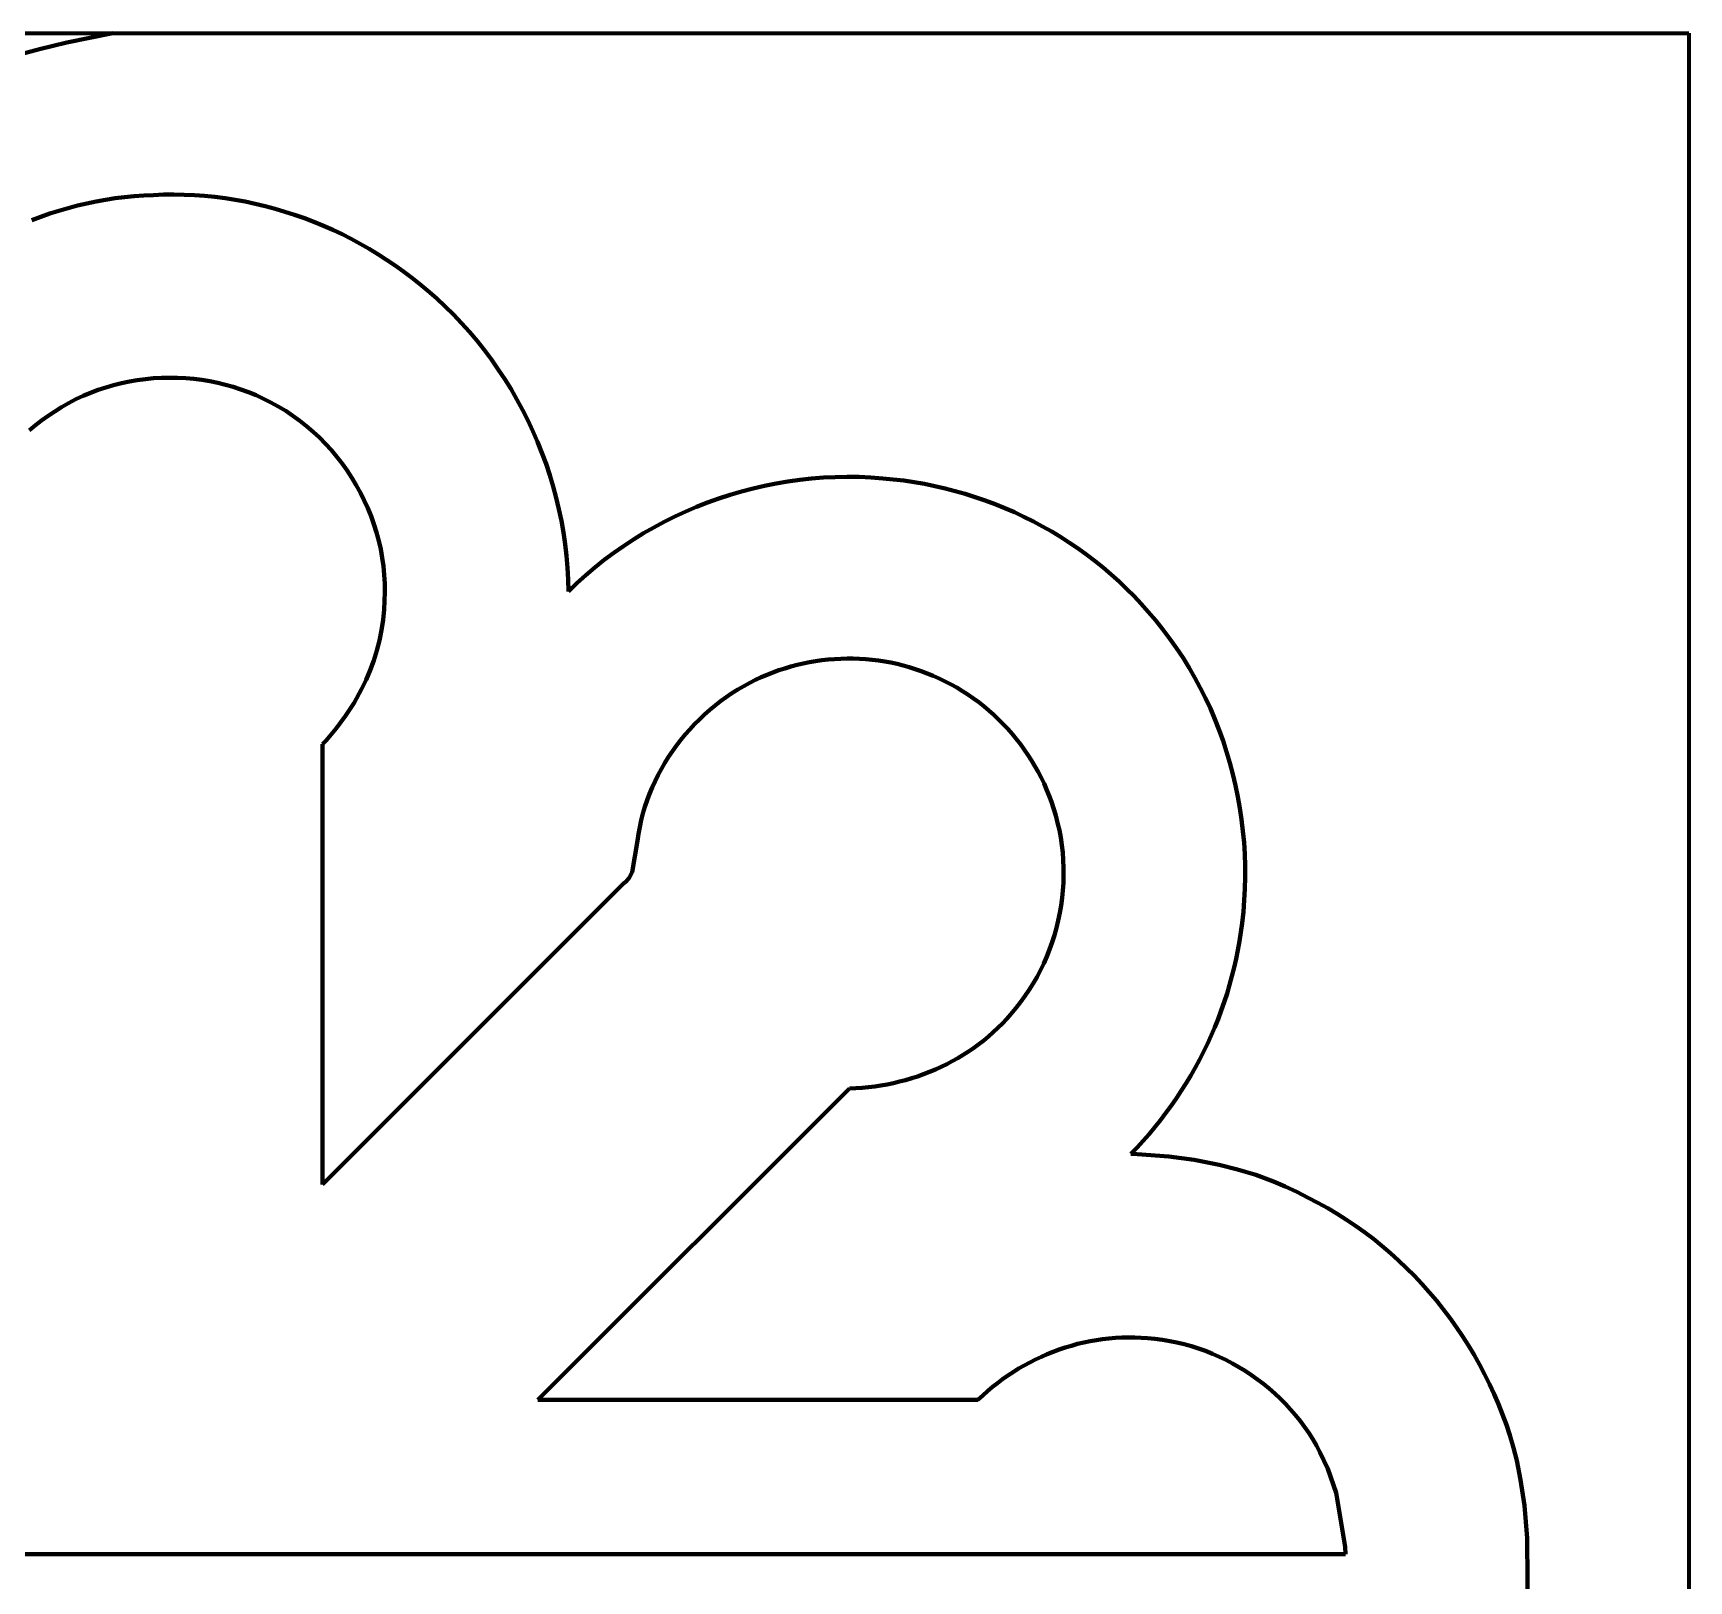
# Model space of a CAD drawing. Header units: millimetres. Extents: x 0 to 5.56, y 0 to 5.56.
# Drawn here: x 2.531 to 5.556, y 2.729 to 5.556 of the extents above; entities that cross this region are included whole.
import ezdxf

# ---------------------------------------------------------------- set-up
doc = ezdxf.new("R2010")
doc.units = ezdxf.units.MM
for name, color, linetype, lineweight in [('shape00', 7, 'CONTINUOUS', 100), ('shape01', 7, 'CONTINUOUS', 100), ('shape02', 7, 'CONTINUOUS', 100), ('shape03', 7, 'CONTINUOUS', 100)]:
    doc.layers.add(name, color=color, linetype=linetype, lineweight=lineweight)

msp = doc.modelspace()

# ---------------------------------------------------------------- linework, layer by layer
at = {"layer": 'shape00'}
for p, q in [((0, 5.5556), (2.677, 5.5556)), ((2.5928, 5.5386), (2.5427, 5.5265)), ((2.677, 5.5556), (2.5928, 5.5386)), ((2.5427, 5.5265), (2.493, 5.5127))]:
    msp.add_line(p, q, dxfattribs=at)
at = {"layer": 'shape01'}
for p, q in [((2.5427, 5.5265), (2.5928, 5.5386)), ((2.5928, 5.5386), (2.677, 5.5556)), ((2.677, 5.5556), (5.5556, 5.5556)), ((5.5556, 5.5556), (5.5556, 2.6808)), ((2.493, 5.5127), (2.5427, 5.5265)), ((2.5952, 5.2362), (2.5784, 5.2313)), ((2.6122, 5.2406), (2.5952, 5.2362)), ((2.6292, 5.2446), (2.6122, 5.2406)), ((2.6464, 5.2482), (2.6292, 5.2446)), ((2.6636, 5.2513), (2.6464, 5.2482)), ((2.6809, 5.2539), (2.6636, 5.2513)), ((2.6983, 5.2561), (2.6809, 5.2539)), ((2.7158, 5.2579), (2.6983, 5.2561)), ((2.7333, 5.2591), (2.7158, 5.2579)), ((2.7509, 5.2599), (2.7333, 5.2591)), ((2.7697, 5.2607), (2.7509, 5.2599)), ((2.7884, 5.2609), (2.7697, 5.2607)), ((2.8072, 5.2605), (2.7884, 5.2609)), ((2.8259, 5.2597), (2.8072, 5.2605)), ((2.8446, 5.2583), (2.8259, 5.2597)), ((2.8632, 5.2565), (2.8446, 5.2583)), ((2.8818, 5.2541), (2.8632, 5.2565)), ((2.9002, 5.2512), (2.8818, 5.2541)), ((2.9186, 5.2478), (2.9002, 5.2512)), ((2.937, 5.2439), (2.9186, 5.2478)), ((2.9552, 5.2396), (2.937, 5.2439)), ((2.9732, 5.2348), (2.9552, 5.2396)), ((2.9912, 5.2295), (2.9732, 5.2348)), ((2.5451, 5.2204), (2.5287, 5.2143)), ((2.5617, 5.2261), (2.5451, 5.2204)), ((2.5784, 5.2313), (2.5617, 5.2261)), ((3.009, 5.2237), (2.9912, 5.2295)), ((3.0267, 5.2175), (3.009, 5.2237)), ((3.0442, 5.2108), (3.0267, 5.2175)), ((3.0615, 5.2037), (3.0442, 5.2108)), ((3.0786, 5.1962), (3.0615, 5.2037)), ((3.0955, 5.1882), (3.0786, 5.1962)), ((3.1123, 5.1797), (3.0955, 5.1882)), ((3.1288, 5.1709), (3.1123, 5.1797)), ((3.1451, 5.1616), (3.1288, 5.1709)), ((3.1611, 5.1519), (3.1451, 5.1616)), ((3.1769, 5.1418), (3.1611, 5.1519)), ((3.1924, 5.1313), (3.1769, 5.1418)), ((3.2076, 5.1205), (3.1924, 5.1313)), ((3.2226, 5.1092), (3.2076, 5.1205)), ((3.2373, 5.0975), (3.2226, 5.1092)), ((3.2516, 5.0855), (3.2373, 5.0975)), ((3.2679, 5.0713), (3.2516, 5.0855)), ((3.2837, 5.0566), (3.2679, 5.0713)), ((3.2991, 5.0415), (3.2837, 5.0566)), ((3.314, 5.0259), (3.2991, 5.0415)), ((3.3284, 5.0099), (3.314, 5.0259)), ((3.3423, 4.9934), (3.3284, 5.0099)), ((3.3557, 4.9765), (3.3423, 4.9934)), ((3.3686, 4.9593), (3.3557, 4.9765)), ((3.381, 4.9416), (3.3686, 4.9593)), ((3.3929, 4.9236), (3.381, 4.9416)), ((3.4042, 4.9053), (3.3929, 4.9236)), ((3.415, 4.8867), (3.4042, 4.9053)), ((3.4253, 4.8677), (3.415, 4.8867)), ((3.435, 4.8485), (3.4253, 4.8677)), ((3.4442, 4.8289), (3.435, 4.8485)), ((3.4527, 4.8092), (3.4442, 4.8289)), ((3.4607, 4.7891), (3.4527, 4.8092)), ((3.4681, 4.7689), (3.4607, 4.7891)), ((3.475, 4.7485), (3.4681, 4.7689)), ((3.4812, 4.7278), (3.475, 4.7485)), ((3.4868, 4.707), (3.4812, 4.7278)), ((3.8252, 4.7186), (3.8044, 4.7125)), ((3.8462, 4.7242), (3.8252, 4.7186)), ((3.8673, 4.729), (3.8462, 4.7242)), ((3.8886, 4.7333), (3.8673, 4.729)), ((3.91, 4.7369), (3.8886, 4.7333)), ((3.9315, 4.7399), (3.91, 4.7369)), ((3.9531, 4.7423), (3.9315, 4.7399)), ((3.9747, 4.744), (3.9531, 4.7423)), ((3.9964, 4.745), (3.9747, 4.744)), ((4.0182, 4.7454), (3.9964, 4.745)), ((4.0399, 4.7451), (4.0182, 4.7454)), ((4.0616, 4.7441), (4.0399, 4.7451)), ((4.0833, 4.7424), (4.0616, 4.7441)), ((4.1024, 4.7407), (4.0833, 4.7424)), ((4.1215, 4.7384), (4.1024, 4.7407)), ((4.1405, 4.7356), (4.1215, 4.7384)), ((4.1594, 4.7323), (4.1405, 4.7356)), ((4.1782, 4.7285), (4.1594, 4.7323)), ((4.1969, 4.7242), (4.1782, 4.7285)), ((4.2155, 4.7194), (4.1969, 4.7242)), ((4.2339, 4.7142), (4.2155, 4.7194)), ((3.4918, 4.686), (3.4868, 4.707)), ((3.7431, 4.6905), (3.7232, 4.682)), ((3.7633, 4.6985), (3.7431, 4.6905)), ((3.7838, 4.7058), (3.7633, 4.6985)), ((3.8044, 4.7125), (3.7838, 4.7058)), ((4.2522, 4.7084), (4.2339, 4.7142)), ((4.2703, 4.7021), (4.2522, 4.7084)), ((4.2883, 4.6954), (4.2703, 4.7021)), ((4.3061, 4.6882), (4.2883, 4.6954)), ((4.3236, 4.6806), (4.3061, 4.6882)), ((3.4962, 4.6649), (3.4918, 4.686)), ((3.4999, 4.6437), (3.4962, 4.6649)), ((3.6841, 4.6633), (3.6649, 4.653)), ((3.7035, 4.6729), (3.6841, 4.6633)), ((3.7232, 4.682), (3.7035, 4.6729)), ((4.341, 4.6725), (4.3236, 4.6806)), ((4.3582, 4.6639), (4.341, 4.6725)), ((4.3751, 4.6549), (4.3582, 4.6639)), ((3.503, 4.6223), (3.4999, 4.6437)), ((3.6276, 4.6309), (3.6095, 4.6189)), ((3.6461, 4.6422), (3.6276, 4.6309)), ((3.6649, 4.653), (3.6461, 4.6422)), ((4.3917, 4.6454), (4.3751, 4.6549)), ((4.4081, 4.6355), (4.3917, 4.6454)), ((4.4243, 4.6251), (4.4081, 4.6355)), ((3.5055, 4.6009), (3.503, 4.6223)), ((3.5073, 4.5794), (3.5055, 4.6009)), ((3.5917, 4.6065), (3.5743, 4.5935)), ((3.6095, 4.6189), (3.5917, 4.6065)), ((4.4401, 4.6144), (4.4243, 4.6251)), ((4.4557, 4.6032), (4.4401, 4.6144)), ((4.4709, 4.5916), (4.4557, 4.6032)), ((3.5084, 4.5578), (3.5073, 4.5794)), ((3.5573, 4.5799), (3.5407, 4.5659)), ((3.5743, 4.5935), (3.5573, 4.5799)), ((4.4859, 4.5795), (4.4709, 4.5916)), ((4.5005, 4.5671), (4.4859, 4.5795)), ((4.5147, 4.5542), (4.5005, 4.5671)), ((3.5089, 4.5362), (3.5084, 4.5578)), ((3.5246, 4.5513), (3.5089, 4.5362)), ((3.5407, 4.5659), (3.5246, 4.5513)), ((4.5286, 4.541), (4.5147, 4.5542)), ((4.5421, 4.5274), (4.5286, 4.541)), ((4.5552, 4.5133), (4.5421, 4.5274)), ((4.568, 4.4989), (4.5552, 4.5133)), ((4.5818, 4.4829), (4.568, 4.4989)), ((4.595, 4.4664), (4.5818, 4.4829)), ((4.6077, 4.4496), (4.595, 4.4664)), ((4.6199, 4.4323), (4.6077, 4.4496)), ((4.6316, 4.4147), (4.6199, 4.4323)), ((4.6426, 4.3968), (4.6316, 4.4147)), ((4.6532, 4.3785), (4.6426, 4.3968)), ((4.6632, 4.36), (4.6532, 4.3785)), ((4.6726, 4.3411), (4.6632, 4.36)), ((4.6815, 4.322), (4.6726, 4.3411)), ((4.6898, 4.3026), (4.6815, 4.322)), ((4.6975, 4.283), (4.6898, 4.3026)), ((4.7047, 4.2631), (4.6975, 4.283)), ((4.7113, 4.2431), (4.7047, 4.2631)), ((4.7173, 4.2228), (4.7113, 4.2431)), ((4.7227, 4.2024), (4.7173, 4.2228)), ((4.7276, 4.1819), (4.7227, 4.2024)), ((4.7319, 4.1612), (4.7276, 4.1819)), ((4.7355, 4.1404), (4.7319, 4.1612)), ((4.7386, 4.1195), (4.7355, 4.1404)), ((4.7411, 4.0985), (4.7386, 4.1195)), ((4.7431, 4.0775), (4.7411, 4.0985)), ((4.7444, 4.0564), (4.7431, 4.0775)), ((4.7451, 4.0353), (4.7444, 4.0564)), ((4.7452, 4.0142), (4.7451, 4.0353)), ((4.7435, 3.9721), (4.7447, 3.9931)), ((4.7447, 3.9931), (4.7452, 4.0142)), ((4.7418, 3.9511), (4.7435, 3.9721)), ((4.7394, 3.9301), (4.7418, 3.9511)), ((4.7348, 3.8975), (4.7373, 3.9138)), ((4.7373, 3.9138), (4.7394, 3.9301)), ((4.7287, 3.8652), (4.7319, 3.8813)), ((4.7319, 3.8813), (4.7348, 3.8975)), ((4.721, 3.8333), (4.725, 3.8492)), ((4.725, 3.8492), (4.7287, 3.8652)), ((4.712, 3.8018), (4.7167, 3.8175)), ((4.7167, 3.8175), (4.721, 3.8333)), ((4.7014, 3.7707), (4.7069, 3.7862)), ((4.7069, 3.7862), (4.712, 3.8018)), ((4.6895, 3.7401), (4.6956, 3.7553)), ((4.6956, 3.7553), (4.7014, 3.7707)), ((4.6762, 3.7101), (4.683, 3.7251)), ((4.683, 3.7251), (4.6895, 3.7401)), ((4.6616, 3.6808), (4.6691, 3.6954)), ((4.6691, 3.6954), (4.6762, 3.7101)), ((4.6457, 3.6521), (4.6538, 3.6664)), ((4.6538, 3.6664), (4.6616, 3.6808)), ((4.6285, 3.6242), (4.6372, 3.638)), ((4.6372, 3.638), (4.6457, 3.6521)), ((4.61, 3.597), (4.6194, 3.6105)), ((4.6194, 3.6105), (4.6285, 3.6242)), ((4.5801, 3.5578), (4.5904, 3.5707)), ((4.5904, 3.5707), (4.6003, 3.5837)), ((4.6003, 3.5837), (4.61, 3.597)), ((4.5587, 3.5329), (4.5696, 3.5452)), ((4.5696, 3.5452), (4.5801, 3.5578)), ((4.5362, 3.5089), (4.5476, 3.5208)), ((4.5478, 3.5084), (4.5362, 3.5089)), ((4.5476, 3.5208), (4.5587, 3.5329)), ((4.6057, 3.5041), (4.5478, 3.5084)), ((4.6518, 3.4979), (4.6057, 3.5041)), ((4.6974, 3.4891), (4.6518, 3.4979)), ((4.7312, 3.4807), (4.6974, 3.4891)), ((4.7644, 3.4705), (4.7312, 3.4807)), ((4.7971, 3.4585), (4.7644, 3.4705)), ((4.8184, 3.4494), (4.7971, 3.4585)), ((4.8395, 3.4395), (4.8184, 3.4494)), ((4.8601, 3.4287), (4.8395, 3.4395)), ((4.8781, 3.4195), (4.8601, 3.4287)), ((4.8958, 3.4097), (4.8781, 3.4195)), ((4.9131, 3.3995), (4.8958, 3.4097)), ((4.9302, 3.3887), (4.9131, 3.3995)), ((4.9469, 3.3775), (4.9302, 3.3887)), ((4.9633, 3.3658), (4.9469, 3.3775)), ((4.9793, 3.3536), (4.9633, 3.3658)), ((4.995, 3.341), (4.9793, 3.3536)), ((5.0103, 3.328), (4.995, 3.341)), ((5.0253, 3.3145), (5.0103, 3.328)), ((5.0399, 3.3006), (5.0253, 3.3145)), ((5.0541, 3.2863), (5.0399, 3.3006)), ((5.0679, 3.2717), (5.0541, 3.2863)), ((5.0813, 3.2566), (5.0679, 3.2717)), ((5.0943, 3.2413), (5.0813, 3.2566)), ((5.1069, 3.2255), (5.0943, 3.2413)), ((5.119, 3.2094), (5.1069, 3.2255)), ((5.1307, 3.193), (5.119, 3.2094)), ((5.142, 3.1763), (5.1307, 3.193)), ((5.1528, 3.1593), (5.142, 3.1763)), ((5.1632, 3.1421), (5.1528, 3.1593)), ((5.1731, 3.1245), (5.1632, 3.1421)), ((5.1825, 3.1067), (5.1731, 3.1245)), ((5.1915, 3.0886), (5.1825, 3.1067)), ((5.1999, 3.0703), (5.1915, 3.0886)), ((5.2079, 3.0518), (5.1999, 3.0703)), ((5.2153, 3.0331), (5.2079, 3.0518)), ((5.2223, 3.0142), (5.2153, 3.0331)), ((5.2287, 2.9951), (5.2223, 3.0142)), ((5.2354, 2.9722), (5.2287, 2.9951)), ((5.2412, 2.949), (5.2354, 2.9722)), ((5.2483, 2.914), (5.2412, 2.949)), ((5.2552, 2.8669), (5.2483, 2.914)), ((5.2604, 2.8076), (5.2552, 2.8669)), ((5.2613, 2.6526), (5.2604, 2.8076))]:
    msp.add_line(p, q, dxfattribs=at)
at = {"layer": 'shape02'}
for p, q in [((2.5784, 5.2313), (2.5952, 5.2362)), ((2.5952, 5.2362), (2.6122, 5.2406)), ((2.6122, 5.2406), (2.6292, 5.2446)), ((2.6292, 5.2446), (2.6464, 5.2482)), ((2.6464, 5.2482), (2.6636, 5.2513)), ((2.6636, 5.2513), (2.6809, 5.2539)), ((2.6809, 5.2539), (2.6983, 5.2561)), ((2.6983, 5.2561), (2.7158, 5.2579)), ((2.7158, 5.2579), (2.7333, 5.2591)), ((2.7333, 5.2591), (2.7509, 5.2599)), ((2.7509, 5.2599), (2.7697, 5.2607)), ((2.7697, 5.2607), (2.7884, 5.2609)), ((2.7884, 5.2609), (2.8072, 5.2605)), ((2.8072, 5.2605), (2.8259, 5.2597)), ((2.8259, 5.2597), (2.8446, 5.2583)), ((2.8446, 5.2583), (2.8632, 5.2565)), ((2.8632, 5.2565), (2.8818, 5.2541)), ((2.8818, 5.2541), (2.9002, 5.2512)), ((2.9002, 5.2512), (2.9186, 5.2478)), ((2.9186, 5.2478), (2.937, 5.2439)), ((2.937, 5.2439), (2.9552, 5.2396)), ((2.9552, 5.2396), (2.9732, 5.2348)), ((2.9732, 5.2348), (2.9912, 5.2295)), ((2.5287, 5.2143), (2.5451, 5.2204)), ((2.5451, 5.2204), (2.5617, 5.2261)), ((2.5617, 5.2261), (2.5784, 5.2313)), ((2.9912, 5.2295), (3.009, 5.2237)), ((3.009, 5.2237), (3.0267, 5.2175)), ((3.0267, 5.2175), (3.0442, 5.2108)), ((3.0442, 5.2108), (3.0615, 5.2037)), ((3.0615, 5.2037), (3.0786, 5.1962)), ((3.0786, 5.1962), (3.0955, 5.1882)), ((3.0955, 5.1882), (3.1123, 5.1797)), ((3.1123, 5.1797), (3.1288, 5.1709)), ((3.1288, 5.1709), (3.1451, 5.1616)), ((3.1451, 5.1616), (3.1611, 5.1519)), ((3.1611, 5.1519), (3.1769, 5.1418)), ((3.1769, 5.1418), (3.1924, 5.1313)), ((3.1924, 5.1313), (3.2076, 5.1205)), ((3.2076, 5.1205), (3.2226, 5.1092)), ((3.2226, 5.1092), (3.2373, 5.0975)), ((3.2373, 5.0975), (3.2516, 5.0855)), ((3.2516, 5.0855), (3.2679, 5.0713)), ((3.2679, 5.0713), (3.2837, 5.0566)), ((3.2837, 5.0566), (3.2991, 5.0415)), ((3.2991, 5.0415), (3.314, 5.0259)), ((3.314, 5.0259), (3.3284, 5.0099)), ((3.3284, 5.0099), (3.3423, 4.9934)), ((3.3423, 4.9934), (3.3557, 4.9765)), ((3.3557, 4.9765), (3.3686, 4.9593)), ((3.3686, 4.9593), (3.381, 4.9416)), ((3.381, 4.9416), (3.3929, 4.9236)), ((2.6501, 4.904), (2.6363, 4.8988)), ((2.6641, 4.9086), (2.6501, 4.904)), ((2.6783, 4.9127), (2.6641, 4.9086)), ((2.6926, 4.9163), (2.6783, 4.9127)), ((2.7071, 4.9193), (2.6926, 4.9163)), ((2.7216, 4.9218), (2.7071, 4.9193)), ((2.7363, 4.9238), (2.7216, 4.9218)), ((2.751, 4.9252), (2.7363, 4.9238)), ((2.7657, 4.9261), (2.751, 4.9252)), ((2.7805, 4.9264), (2.7657, 4.9261)), ((2.7953, 4.9262), (2.7805, 4.9264)), ((2.81, 4.9254), (2.7953, 4.9262)), ((2.8247, 4.9241), (2.81, 4.9254)), ((2.8394, 4.9223), (2.8247, 4.9241)), ((2.854, 4.9199), (2.8394, 4.9223)), ((2.8684, 4.917), (2.854, 4.9199)), ((2.8828, 4.9136), (2.8684, 4.917)), ((2.897, 4.9095), (2.8828, 4.9136)), ((2.911, 4.905), (2.897, 4.9095)), ((2.9249, 4.8999), (2.911, 4.905)), ((2.9386, 4.8942), (2.9249, 4.8999)), ((3.3929, 4.9236), (3.4042, 4.9053)), ((3.4042, 4.9053), (3.415, 4.8867)), ((2.5834, 4.8728), (2.5708, 4.8649)), ((2.5962, 4.8801), (2.5834, 4.8728)), ((2.6093, 4.8869), (2.5962, 4.8801)), ((2.6227, 4.8931), (2.6093, 4.8869)), ((2.6363, 4.8988), (2.6227, 4.8931)), ((2.952, 4.888), (2.9386, 4.8942)), ((2.9652, 4.8813), (2.952, 4.888)), ((2.9791, 4.8738), (2.9652, 4.8813)), ((2.9926, 4.8657), (2.9791, 4.8738)), ((3.415, 4.8867), (3.4253, 4.8677)), ((2.5356, 4.8396), (2.5246, 4.8305)), ((2.5469, 4.8483), (2.5356, 4.8396)), ((2.5585, 4.8566), (2.5469, 4.8483)), ((2.5708, 4.8649), (2.5585, 4.8566)), ((3.0058, 4.857), (2.9926, 4.8657)), ((3.0186, 4.8478), (3.0058, 4.857)), ((3.0309, 4.838), (3.0186, 4.8478)), ((3.4253, 4.8677), (3.435, 4.8485)), ((3.435, 4.8485), (3.4442, 4.8289)), ((3.0429, 4.8278), (3.0309, 4.838)), ((3.0544, 4.817), (3.0429, 4.8278)), ((3.0654, 4.8058), (3.0544, 4.817)), ((3.4442, 4.8289), (3.4527, 4.8092)), ((3.4527, 4.8092), (3.4607, 4.7891)), ((3.076, 4.7942), (3.0654, 4.8058)), ((3.0861, 4.7821), (3.076, 4.7942)), ((3.0957, 4.7697), (3.0861, 4.7821)), ((3.4607, 4.7891), (3.4681, 4.7689)), ((3.1049, 4.7569), (3.0957, 4.7697)), ((3.1135, 4.7437), (3.1049, 4.7569)), ((3.4681, 4.7689), (3.475, 4.7485)), ((3.475, 4.7485), (3.4812, 4.7278)), ((3.1216, 4.7302), (3.1135, 4.7437)), ((3.1292, 4.7164), (3.1216, 4.7302)), ((3.4812, 4.7278), (3.4868, 4.707)), ((3.8044, 4.7125), (3.8252, 4.7186)), ((3.8252, 4.7186), (3.8462, 4.7242)), ((3.8462, 4.7242), (3.8673, 4.729)), ((3.8673, 4.729), (3.8886, 4.7333)), ((3.8886, 4.7333), (3.91, 4.7369)), ((3.91, 4.7369), (3.9315, 4.7399)), ((3.9315, 4.7399), (3.9531, 4.7423)), ((3.9531, 4.7423), (3.9747, 4.744)), ((3.9747, 4.744), (3.9964, 4.745)), ((3.9964, 4.745), (4.0182, 4.7454)), ((4.0182, 4.7454), (4.0399, 4.7451)), ((4.0399, 4.7451), (4.0616, 4.7441)), ((4.0616, 4.7441), (4.0833, 4.7424)), ((4.0833, 4.7424), (4.1024, 4.7407)), ((4.1024, 4.7407), (4.1215, 4.7384)), ((4.1215, 4.7384), (4.1405, 4.7356)), ((4.1405, 4.7356), (4.1594, 4.7323)), ((4.1594, 4.7323), (4.1782, 4.7285)), ((4.1782, 4.7285), (4.1969, 4.7242)), ((4.1969, 4.7242), (4.2155, 4.7194)), ((4.2155, 4.7194), (4.2339, 4.7142)), ((3.1362, 4.7024), (3.1292, 4.7164)), ((3.1426, 4.688), (3.1362, 4.7024)), ((3.1485, 4.6734), (3.1426, 4.688)), ((3.4868, 4.707), (3.4918, 4.686)), ((3.7232, 4.682), (3.7431, 4.6905)), ((3.7431, 4.6905), (3.7633, 4.6985)), ((3.7633, 4.6985), (3.7838, 4.7058)), ((3.7838, 4.7058), (3.8044, 4.7125)), ((4.2339, 4.7142), (4.2522, 4.7084)), ((4.2522, 4.7084), (4.2703, 4.7021)), ((4.2703, 4.7021), (4.2883, 4.6954)), ((4.2883, 4.6954), (4.3061, 4.6882)), ((4.3061, 4.6882), (4.3236, 4.6806)), ((3.1538, 4.6586), (3.1485, 4.6734)), ((3.1586, 4.6436), (3.1538, 4.6586)), ((3.4918, 4.686), (3.4962, 4.6649)), ((3.4962, 4.6649), (3.4999, 4.6437)), ((3.6649, 4.653), (3.6841, 4.6633)), ((3.6841, 4.6633), (3.7035, 4.6729)), ((3.7035, 4.6729), (3.7232, 4.682)), ((4.3236, 4.6806), (4.341, 4.6725)), ((4.341, 4.6725), (4.3582, 4.6639)), ((4.3582, 4.6639), (4.3751, 4.6549)), ((3.1627, 4.6284), (3.1586, 4.6436)), ((3.1662, 4.6131), (3.1627, 4.6284)), ((3.4999, 4.6437), (3.503, 4.6223)), ((3.6095, 4.6189), (3.6276, 4.6309)), ((3.6276, 4.6309), (3.6461, 4.6422)), ((3.6461, 4.6422), (3.6649, 4.653)), ((4.3751, 4.6549), (4.3917, 4.6454)), ((4.3917, 4.6454), (4.4081, 4.6355)), ((4.4081, 4.6355), (4.4243, 4.6251)), ((3.169, 4.5976), (3.1662, 4.6131)), ((3.1712, 4.5821), (3.169, 4.5976)), ((3.503, 4.6223), (3.5055, 4.6009)), ((3.5055, 4.6009), (3.5073, 4.5794)), ((3.5743, 4.5935), (3.5917, 4.6065)), ((3.5917, 4.6065), (3.6095, 4.6189)), ((4.4243, 4.6251), (4.4401, 4.6144)), ((4.4401, 4.6144), (4.4557, 4.6032)), ((4.4557, 4.6032), (4.4709, 4.5916)), ((3.1728, 4.5664), (3.1712, 4.5821)), ((3.5073, 4.5794), (3.5084, 4.5578)), ((3.5407, 4.5659), (3.5573, 4.5799)), ((3.5573, 4.5799), (3.5743, 4.5935)), ((4.4709, 4.5916), (4.4859, 4.5795)), ((4.4859, 4.5795), (4.5005, 4.5671)), ((4.5005, 4.5671), (4.5147, 4.5542)), ((3.1737, 4.5507), (3.1728, 4.5664)), ((3.1739, 4.5349), (3.1737, 4.5507)), ((3.5084, 4.5578), (3.5089, 4.5362)), ((3.5089, 4.5362), (3.5246, 4.5513)), ((3.5246, 4.5513), (3.5407, 4.5659)), ((4.5147, 4.5542), (4.5286, 4.541)), ((4.5286, 4.541), (4.5421, 4.5274)), ((3.1723, 4.5033), (3.1734, 4.5191)), ((3.1734, 4.5191), (3.1739, 4.5349)), ((4.5421, 4.5274), (4.5552, 4.5133)), ((4.5552, 4.5133), (4.568, 4.4989)), ((3.1678, 4.4654), (3.1705, 4.4843)), ((3.1705, 4.4843), (3.1723, 4.5033)), ((4.568, 4.4989), (4.5818, 4.4829)), ((4.5818, 4.4829), (4.595, 4.4664)), ((3.1593, 4.4283), (3.164, 4.4467)), ((3.164, 4.4467), (3.1678, 4.4654)), ((4.595, 4.4664), (4.6077, 4.4496)), ((4.6077, 4.4496), (4.6199, 4.4323)), ((3.1536, 4.4102), (3.1593, 4.4283)), ((4.6199, 4.4323), (4.6316, 4.4147)), ((3.1396, 4.3749), (3.147, 4.3924)), ((3.147, 4.3924), (3.1536, 4.4102)), ((3.8826, 4.3881), (3.8719, 4.3839)), ((3.8934, 4.392), (3.8826, 4.3881)), ((3.9044, 4.3956), (3.8934, 4.392)), ((3.9154, 4.3989), (3.9044, 4.3956)), ((3.9266, 4.4018), (3.9154, 4.3989)), ((3.9378, 4.4044), (3.9266, 4.4018)), ((3.9491, 4.4067), (3.9378, 4.4044)), ((3.9605, 4.4087), (3.9491, 4.4067)), ((3.9719, 4.4103), (3.9605, 4.4087)), ((3.9833, 4.4116), (3.9719, 4.4103)), ((3.9948, 4.4125), (3.9833, 4.4116)), ((4.0063, 4.4131), (3.9948, 4.4125)), ((4.0179, 4.4134), (4.0063, 4.4131)), ((4.0294, 4.4134), (4.0179, 4.4134)), ((4.0409, 4.413), (4.0294, 4.4134)), ((4.0524, 4.4123), (4.0409, 4.413)), ((4.0639, 4.4112), (4.0524, 4.4123)), ((4.0753, 4.4098), (4.0639, 4.4112)), ((4.0867, 4.4081), (4.0753, 4.4098)), ((4.0981, 4.406), (4.0867, 4.4081)), ((4.1093, 4.4036), (4.0981, 4.406)), ((4.1205, 4.4009), (4.1093, 4.4036)), ((4.1316, 4.3978), (4.1205, 4.4009)), ((4.1426, 4.3944), (4.1316, 4.3978)), ((4.1535, 4.3906), (4.1426, 4.3944)), ((4.1643, 4.3865), (4.1535, 4.3906)), ((4.1755, 4.382), (4.1643, 4.3865)), ((4.6316, 4.4147), (4.6426, 4.3968)), ((4.6426, 4.3968), (4.6532, 4.3785)), ((3.1175, 4.3328), (3.1314, 4.3578)), ((3.1314, 4.3578), (3.1396, 4.3749)), ((3.8184, 4.3568), (3.8077, 4.35)), ((3.8294, 4.3632), (3.8184, 4.3568)), ((3.8406, 4.3692), (3.8294, 4.3632)), ((3.8509, 4.3744), (3.8406, 4.3692)), ((3.8613, 4.3793), (3.8509, 4.3744)), ((3.8719, 4.3839), (3.8613, 4.3793)), ((4.1865, 4.3771), (4.1755, 4.382)), ((4.1973, 4.3719), (4.1865, 4.3771)), ((4.208, 4.3663), (4.1973, 4.3719)), ((4.2184, 4.3604), (4.208, 4.3663)), ((4.2287, 4.3542), (4.2184, 4.3604)), ((4.6532, 4.3785), (4.6632, 4.36)), ((4.6632, 4.36), (4.6726, 4.3411)), ((3.102, 4.3088), (3.1175, 4.3328)), ((3.7769, 4.3277), (3.7671, 4.3196)), ((3.7869, 4.3355), (3.7769, 4.3277)), ((3.7972, 4.3429), (3.7869, 4.3355)), ((3.8077, 4.35), (3.7972, 4.3429)), ((4.2388, 4.3477), (4.2287, 4.3542)), ((4.2487, 4.3408), (4.2388, 4.3477)), ((4.2584, 4.3337), (4.2487, 4.3408)), ((4.2678, 4.3263), (4.2584, 4.3337)), ((4.277, 4.3186), (4.2678, 4.3263)), ((4.6726, 4.3411), (4.6815, 4.322)), ((3.085, 4.2858), (3.102, 4.3088)), ((3.7484, 4.3025), (3.7394, 4.2935)), ((3.7576, 4.3112), (3.7484, 4.3025)), ((3.7671, 4.3196), (3.7576, 4.3112)), ((4.286, 4.3106), (4.277, 4.3186)), ((4.2947, 4.3023), (4.286, 4.3106)), ((4.3032, 4.2938), (4.2947, 4.3023)), ((4.6815, 4.322), (4.6898, 4.3026)), ((4.6898, 4.3026), (4.6975, 4.283)), ((3.0665, 4.264), (3.085, 4.2858)), ((3.7143, 4.2649), (3.7066, 4.2548)), ((3.7224, 4.2747), (3.7143, 4.2649)), ((3.7308, 4.2842), (3.7224, 4.2747)), ((3.7394, 4.2935), (3.7308, 4.2842)), ((4.3114, 4.285), (4.3032, 4.2938)), ((4.3194, 4.276), (4.3114, 4.285)), ((4.3271, 4.2668), (4.3194, 4.276)), ((4.3345, 4.2573), (4.3271, 4.2668)), ((4.6975, 4.283), (4.7047, 4.2631)), ((3.0599, 3.4533), (3.0601, 4.257)), ((3.0601, 4.257), (3.0665, 4.264)), ((3.6921, 4.234), (3.6854, 4.2232)), ((3.6992, 4.2445), (3.6921, 4.234)), ((3.7066, 4.2548), (3.6992, 4.2445)), ((4.3416, 4.2476), (4.3345, 4.2573)), ((4.3484, 4.2377), (4.3416, 4.2476)), ((4.3549, 4.2276), (4.3484, 4.2377)), ((4.7047, 4.2631), (4.7113, 4.2431)), ((4.7113, 4.2431), (4.7173, 4.2228)), ((3.679, 4.2123), (3.673, 4.2011)), ((3.6854, 4.2232), (3.679, 4.2123)), ((4.3611, 4.2173), (4.3549, 4.2276)), ((4.3669, 4.2068), (4.3611, 4.2173)), ((4.3725, 4.1961), (4.3669, 4.2068)), ((4.7173, 4.2228), (4.7227, 4.2024)), ((3.6621, 4.1782), (3.6573, 4.1665)), ((3.6674, 4.1897), (3.6621, 4.1782)), ((3.673, 4.2011), (3.6674, 4.1897)), ((4.3777, 4.1853), (4.3725, 4.1961)), ((4.3825, 4.1743), (4.3777, 4.1853)), ((4.387, 4.1631), (4.3825, 4.1743)), ((4.7227, 4.2024), (4.7276, 4.1819)), ((4.7276, 4.1819), (4.7319, 4.1612)), ((3.6528, 4.1547), (3.6488, 4.1426)), ((3.6573, 4.1665), (3.6528, 4.1547)), ((4.3912, 4.1518), (4.387, 4.1631)), ((4.395, 4.1404), (4.3912, 4.1518)), ((4.7319, 4.1612), (4.7355, 4.1404)), ((3.6419, 4.1182), (3.6392, 4.1058)), ((3.6451, 4.1305), (3.6419, 4.1182)), ((3.6488, 4.1426), (3.6451, 4.1305)), ((4.3991, 4.1271), (4.395, 4.1404)), ((4.4026, 4.1137), (4.3991, 4.1271)), ((4.4057, 4.1002), (4.4026, 4.1137)), ((4.7355, 4.1404), (4.7386, 4.1195)), ((4.7386, 4.1195), (4.7411, 4.0985)), ((3.6368, 4.0934), (3.635, 4.0808)), ((3.6392, 4.1058), (3.6368, 4.0934)), ((4.4082, 4.0866), (4.4057, 4.1002)), ((4.4103, 4.073), (4.4082, 4.0866)), ((4.7411, 4.0985), (4.7431, 4.0775)), ((3.635, 4.0808), (3.6256, 4.0233)), ((4.4118, 4.0592), (4.4103, 4.073)), ((4.4129, 4.0454), (4.4118, 4.0592)), ((4.7431, 4.0775), (4.7444, 4.0564)), ((4.7444, 4.0564), (4.7451, 4.0353)), ((3.6256, 4.0233), (3.6202, 4.0133)), ((4.4134, 4.0316), (4.4129, 4.0454)), ((4.4135, 4.0178), (4.4134, 4.0316)), ((4.7451, 4.0353), (4.7452, 4.0142)), ((3.6096, 4.0026), (3.0599, 3.4533)), ((3.6144, 4.0066), (3.6096, 4.0026)), ((3.6202, 4.0133), (3.6144, 4.0066)), ((4.4122, 3.9901), (4.4131, 4.0039)), ((4.4131, 4.0039), (4.4135, 4.0178)), ((4.7447, 3.9931), (4.7435, 3.9721)), ((4.7452, 4.0142), (4.7447, 3.9931)), ((4.4066, 3.949), (4.4089, 3.9626)), ((4.4089, 3.9626), (4.4108, 3.9764)), ((4.4108, 3.9764), (4.4122, 3.9901)), ((4.7435, 3.9721), (4.7418, 3.9511)), ((4.4005, 3.922), (4.4038, 3.9354)), ((4.4038, 3.9354), (4.4066, 3.949)), ((4.7418, 3.9511), (4.7394, 3.9301)), ((4.3926, 3.8955), (4.3968, 3.9087)), ((4.3968, 3.9087), (4.4005, 3.922)), ((4.7373, 3.9138), (4.7348, 3.8975)), ((4.7394, 3.9301), (4.7373, 3.9138)), ((4.3828, 3.8696), (4.3879, 3.8824)), ((4.3879, 3.8824), (4.3926, 3.8955)), ((4.7319, 3.8813), (4.7287, 3.8652)), ((4.7348, 3.8975), (4.7319, 3.8813)), ((4.3649, 3.8322), (4.3713, 3.8444)), ((4.3713, 3.8444), (4.3773, 3.8569)), ((4.3773, 3.8569), (4.3828, 3.8696)), ((4.725, 3.8492), (4.721, 3.8333)), ((4.7287, 3.8652), (4.725, 3.8492)), ((4.3507, 3.8084), (4.358, 3.8202)), ((4.358, 3.8202), (4.3649, 3.8322)), ((4.7167, 3.8175), (4.712, 3.8018)), ((4.721, 3.8333), (4.7167, 3.8175)), ((4.3262, 3.7749), (4.3348, 3.7858)), ((4.3348, 3.7858), (4.3429, 3.797)), ((4.3429, 3.797), (4.3507, 3.8084)), ((4.7069, 3.7862), (4.7014, 3.7707)), ((4.712, 3.8018), (4.7069, 3.7862)), ((4.3016, 3.7472), (4.3095, 3.7556)), ((4.3095, 3.7556), (4.3172, 3.7644)), ((4.3172, 3.7644), (4.3262, 3.7749)), ((4.6956, 3.7553), (4.6895, 3.7401)), ((4.7014, 3.7707), (4.6956, 3.7553)), ((4.2676, 3.7161), (4.2764, 3.7235)), ((4.2764, 3.7235), (4.2851, 3.7311)), ((4.2851, 3.7311), (4.2935, 3.739)), ((4.2935, 3.739), (4.3016, 3.7472)), ((4.683, 3.7251), (4.6762, 3.7101)), ((4.6895, 3.7401), (4.683, 3.7251)), ((4.2202, 3.6837), (4.23, 3.6896)), ((4.23, 3.6896), (4.2397, 3.6958)), ((4.2397, 3.6958), (4.2492, 3.7023)), ((4.2492, 3.7023), (4.2585, 3.7091)), ((4.2585, 3.7091), (4.2676, 3.7161)), ((4.6691, 3.6954), (4.6616, 3.6808)), ((4.6762, 3.7101), (4.6691, 3.6954)), ((4.1685, 3.6586), (4.1792, 3.663)), ((4.1792, 3.663), (4.1896, 3.6677)), ((4.1896, 3.6677), (4.2, 3.6728)), ((4.2, 3.6728), (4.2102, 3.6781)), ((4.2102, 3.6781), (4.2202, 3.6837)), ((4.6538, 3.6664), (4.6457, 3.6521)), ((4.6616, 3.6808), (4.6538, 3.6664)), ((4.034, 3.629), (4.0455, 3.6298)), ((4.0455, 3.6298), (4.057, 3.6309)), ((4.057, 3.6309), (4.0685, 3.6322)), ((4.0685, 3.6322), (4.0799, 3.6339)), ((4.0799, 3.6339), (4.0912, 3.6359)), ((4.0912, 3.6359), (4.1025, 3.6383)), ((4.1025, 3.6383), (4.1138, 3.6409)), ((4.1138, 3.6409), (4.1249, 3.6438)), ((4.1249, 3.6438), (4.136, 3.647)), ((4.136, 3.647), (4.1469, 3.6506)), ((4.1469, 3.6506), (4.1578, 3.6544)), ((4.1578, 3.6544), (4.1685, 3.6586)), ((4.6372, 3.638), (4.6285, 3.6242)), ((4.6457, 3.6521), (4.6372, 3.638)), ((3.4533, 3.0599), (4.0225, 3.6286)), ((4.0225, 3.6286), (4.034, 3.629)), ((4.6194, 3.6105), (4.61, 3.597)), ((4.6285, 3.6242), (4.6194, 3.6105)), ((4.5904, 3.5707), (4.5801, 3.5578)), ((4.6003, 3.5837), (4.5904, 3.5707)), ((4.61, 3.597), (4.6003, 3.5837)), ((4.5696, 3.5452), (4.5587, 3.5329)), ((4.5801, 3.5578), (4.5696, 3.5452)), ((4.5476, 3.5208), (4.5362, 3.5089)), ((4.5362, 3.5089), (4.5478, 3.5084)), ((4.5587, 3.5329), (4.5476, 3.5208)), ((4.5478, 3.5084), (4.6057, 3.5041)), ((4.6057, 3.5041), (4.6518, 3.4979)), ((4.6518, 3.4979), (4.6974, 3.4891)), ((4.6974, 3.4891), (4.7312, 3.4807)), ((4.7312, 3.4807), (4.7644, 3.4705)), ((4.7644, 3.4705), (4.7971, 3.4585)), ((4.7971, 3.4585), (4.8184, 3.4494)), ((4.8184, 3.4494), (4.8395, 3.4395)), ((4.8395, 3.4395), (4.8601, 3.4287)), ((4.8601, 3.4287), (4.8781, 3.4195)), ((4.8781, 3.4195), (4.8958, 3.4097)), ((4.8958, 3.4097), (4.9131, 3.3995)), ((4.9131, 3.3995), (4.9302, 3.3887)), ((4.9302, 3.3887), (4.9469, 3.3775)), ((4.9469, 3.3775), (4.9633, 3.3658)), ((4.9633, 3.3658), (4.9793, 3.3536)), ((4.9793, 3.3536), (4.995, 3.341)), ((4.995, 3.341), (5.0103, 3.328)), ((5.0103, 3.328), (5.0253, 3.3145)), ((5.0253, 3.3145), (5.0399, 3.3006)), ((5.0399, 3.3006), (5.0541, 3.2863)), ((5.0541, 3.2863), (5.0679, 3.2717)), ((5.0679, 3.2717), (5.0813, 3.2566)), ((5.0813, 3.2566), (5.0943, 3.2413)), ((5.0943, 3.2413), (5.1069, 3.2255)), ((5.1069, 3.2255), (5.119, 3.2094)), ((5.119, 3.2094), (5.1307, 3.193)), ((5.1307, 3.193), (5.142, 3.1763)), ((5.142, 3.1763), (5.1528, 3.1593)), ((4.3945, 3.1476), (4.3836, 3.1433)), ((4.4054, 3.1517), (4.3945, 3.1476)), ((4.4165, 3.1554), (4.4054, 3.1517)), ((4.4277, 3.1588), (4.4165, 3.1554)), ((4.439, 3.1619), (4.4277, 3.1588)), ((4.4503, 3.1646), (4.439, 3.1619)), ((4.4618, 3.167), (4.4503, 3.1646)), ((4.4733, 3.1691), (4.4618, 3.167)), ((4.4848, 3.1708), (4.4733, 3.1691)), ((4.4964, 3.1721), (4.4848, 3.1708)), ((4.5081, 3.1731), (4.4964, 3.1721)), ((4.5198, 3.1737), (4.5081, 3.1731)), ((4.5315, 3.1739), (4.5198, 3.1737)), ((4.5433, 3.1737), (4.5315, 3.1739)), ((4.555, 3.1732), (4.5433, 3.1737)), ((4.5668, 3.1723), (4.555, 3.1732)), ((4.5803, 3.1711), (4.5668, 3.1723)), ((4.5939, 3.1694), (4.5803, 3.1711)), ((4.6073, 3.1672), (4.5939, 3.1694)), ((4.6206, 3.1645), (4.6073, 3.1672)), ((4.6338, 3.1614), (4.6206, 3.1645)), ((4.6469, 3.1577), (4.6338, 3.1614)), ((4.6598, 3.1536), (4.6469, 3.1577)), ((4.6726, 3.1491), (4.6598, 3.1536)), ((4.6852, 3.1441), (4.6726, 3.1491)), ((5.1528, 3.1593), (5.1632, 3.1421)), ((4.3314, 3.1169), (4.3215, 3.1107)), ((4.3416, 3.1228), (4.3314, 3.1169)), ((4.3519, 3.1283), (4.3416, 3.1228)), ((4.3623, 3.1336), (4.3519, 3.1283)), ((4.3729, 3.1386), (4.3623, 3.1336)), ((4.3836, 3.1433), (4.3729, 3.1386)), ((4.6977, 3.1386), (4.6852, 3.1441)), ((4.7099, 3.1327), (4.6977, 3.1386)), ((4.722, 3.1264), (4.7099, 3.1327)), ((4.7338, 3.1197), (4.722, 3.1264)), ((4.7454, 3.1126), (4.7338, 3.1197)), ((5.1632, 3.1421), (5.1731, 3.1245)), ((5.1731, 3.1245), (5.1825, 3.1067)), ((4.2927, 3.0906), (4.2835, 3.0834)), ((4.3021, 3.0976), (4.2927, 3.0906)), ((4.3117, 3.1043), (4.3021, 3.0976)), ((4.3215, 3.1107), (4.3117, 3.1043)), ((4.7567, 3.1051), (4.7454, 3.1126)), ((4.7678, 3.0972), (4.7567, 3.1051)), ((4.7785, 3.089), (4.7678, 3.0972)), ((4.7891, 3.0804), (4.7785, 3.089)), ((5.1825, 3.1067), (5.1915, 3.0886)), ((5.1915, 3.0886), (5.1999, 3.0703)), ((4.2571, 3.0601), (3.4533, 3.0599)), ((4.2657, 3.0681), (4.2571, 3.0601)), ((4.2745, 3.0759), (4.2657, 3.0681)), ((4.2835, 3.0834), (4.2745, 3.0759)), ((4.7993, 3.0714), (4.7891, 3.0804)), ((4.8091, 3.0621), (4.7993, 3.0714)), ((4.8187, 3.0524), (4.8091, 3.0621)), ((5.1999, 3.0703), (5.2079, 3.0518)), ((4.8279, 3.0425), (4.8187, 3.0524)), ((4.8368, 3.0322), (4.8279, 3.0425)), ((4.8453, 3.0216), (4.8368, 3.0322)), ((5.2079, 3.0518), (5.2153, 3.0331)), ((5.2153, 3.0331), (5.2223, 3.0142)), ((4.8534, 3.0107), (4.8453, 3.0216)), ((4.8611, 2.9995), (4.8534, 3.0107)), ((4.8684, 2.988), (4.8611, 2.9995)), ((5.2223, 3.0142), (5.2287, 2.9951)), ((5.2287, 2.9951), (5.2354, 2.9722)), ((4.8753, 2.9763), (4.8684, 2.988)), ((4.8817, 2.9643), (4.8753, 2.9763)), ((4.8963, 2.9341), (4.8817, 2.9643)), ((5.2354, 2.9722), (5.2412, 2.949)), ((4.9113, 2.89), (4.8963, 2.9341)), ((5.2412, 2.949), (5.2483, 2.914)), ((5.2483, 2.914), (5.2552, 2.8669)), ((4.9275, 2.7912), (4.9113, 2.89)), ((5.2552, 2.8669), (5.2604, 2.8076)), ((4.9285, 2.7779), (4.9275, 2.7912)), ((5.2604, 2.8076), (5.2613, 2.6526)), ((0.6358, 2.7778), (4.9285, 2.7779))]:
    msp.add_line(p, q, dxfattribs=at)
at = {"layer": 'shape03'}
for p, q in [((2.6363, 4.8988), (2.6501, 4.904)), ((2.6501, 4.904), (2.6641, 4.9086)), ((2.6641, 4.9086), (2.6783, 4.9127)), ((2.6783, 4.9127), (2.6926, 4.9163)), ((2.6926, 4.9163), (2.7071, 4.9193)), ((2.7071, 4.9193), (2.7216, 4.9218)), ((2.7216, 4.9218), (2.7363, 4.9238)), ((2.7363, 4.9238), (2.751, 4.9252)), ((2.751, 4.9252), (2.7657, 4.9261)), ((2.7657, 4.9261), (2.7805, 4.9264)), ((2.7805, 4.9264), (2.7953, 4.9262)), ((2.7953, 4.9262), (2.81, 4.9254)), ((2.81, 4.9254), (2.8247, 4.9241)), ((2.8247, 4.9241), (2.8394, 4.9223)), ((2.8394, 4.9223), (2.854, 4.9199)), ((2.854, 4.9199), (2.8684, 4.917)), ((2.8684, 4.917), (2.8828, 4.9136)), ((2.8828, 4.9136), (2.897, 4.9095)), ((2.897, 4.9095), (2.911, 4.905)), ((2.911, 4.905), (2.9249, 4.8999)), ((2.9249, 4.8999), (2.9386, 4.8942)), ((2.5708, 4.8649), (2.5834, 4.8728)), ((2.5834, 4.8728), (2.5962, 4.8801)), ((2.5962, 4.8801), (2.6093, 4.8869)), ((2.6093, 4.8869), (2.6227, 4.8931)), ((2.6227, 4.8931), (2.6363, 4.8988)), ((2.9386, 4.8942), (2.952, 4.888)), ((2.952, 4.888), (2.9652, 4.8813)), ((2.9652, 4.8813), (2.9791, 4.8738)), ((2.9791, 4.8738), (2.9926, 4.8657)), ((2.5246, 4.8305), (2.5356, 4.8396)), ((2.5356, 4.8396), (2.5469, 4.8483)), ((2.5469, 4.8483), (2.5585, 4.8566)), ((2.5585, 4.8566), (2.5708, 4.8649)), ((2.9926, 4.8657), (3.0058, 4.857)), ((3.0058, 4.857), (3.0186, 4.8478)), ((3.0186, 4.8478), (3.0309, 4.838)), ((3.0309, 4.838), (3.0429, 4.8278)), ((3.0429, 4.8278), (3.0544, 4.817)), ((3.0544, 4.817), (3.0654, 4.8058)), ((3.0654, 4.8058), (3.076, 4.7942)), ((3.076, 4.7942), (3.0861, 4.7821)), ((3.0861, 4.7821), (3.0957, 4.7697)), ((3.0957, 4.7697), (3.1049, 4.7569)), ((3.1049, 4.7569), (3.1135, 4.7437)), ((3.1135, 4.7437), (3.1216, 4.7302)), ((3.1216, 4.7302), (3.1292, 4.7164)), ((3.1292, 4.7164), (3.1362, 4.7024)), ((3.1362, 4.7024), (3.1426, 4.688)), ((3.1426, 4.688), (3.1485, 4.6734)), ((3.1485, 4.6734), (3.1538, 4.6586)), ((3.1538, 4.6586), (3.1586, 4.6436)), ((3.1586, 4.6436), (3.1627, 4.6284)), ((3.1627, 4.6284), (3.1662, 4.6131)), ((3.1662, 4.6131), (3.169, 4.5976)), ((3.169, 4.5976), (3.1712, 4.5821)), ((3.1712, 4.5821), (3.1728, 4.5664)), ((3.1728, 4.5664), (3.1737, 4.5507)), ((3.1737, 4.5507), (3.1739, 4.5349)), ((3.1734, 4.5191), (3.1723, 4.5033)), ((3.1739, 4.5349), (3.1734, 4.5191)), ((3.1705, 4.4843), (3.1678, 4.4654)), ((3.1723, 4.5033), (3.1705, 4.4843)), ((3.164, 4.4467), (3.1593, 4.4283)), ((3.1678, 4.4654), (3.164, 4.4467)), ((3.1593, 4.4283), (3.1536, 4.4102)), ((3.147, 4.3924), (3.1396, 4.3749)), ((3.1536, 4.4102), (3.147, 4.3924)), ((3.8719, 4.3839), (3.8826, 4.3881)), ((3.8826, 4.3881), (3.8934, 4.392)), ((3.8934, 4.392), (3.9044, 4.3956)), ((3.9044, 4.3956), (3.9154, 4.3989)), ((3.9154, 4.3989), (3.9266, 4.4018)), ((3.9266, 4.4018), (3.9378, 4.4044)), ((3.9378, 4.4044), (3.9491, 4.4067)), ((3.9491, 4.4067), (3.9605, 4.4087)), ((3.9605, 4.4087), (3.9719, 4.4103)), ((3.9719, 4.4103), (3.9833, 4.4116)), ((3.9833, 4.4116), (3.9948, 4.4125)), ((3.9948, 4.4125), (4.0063, 4.4131)), ((4.0063, 4.4131), (4.0179, 4.4134)), ((4.0179, 4.4134), (4.0294, 4.4134)), ((4.0294, 4.4134), (4.0409, 4.413)), ((4.0409, 4.413), (4.0524, 4.4123)), ((4.0524, 4.4123), (4.0639, 4.4112)), ((4.0639, 4.4112), (4.0753, 4.4098)), ((4.0753, 4.4098), (4.0867, 4.4081)), ((4.0867, 4.4081), (4.0981, 4.406)), ((4.0981, 4.406), (4.1093, 4.4036)), ((4.1093, 4.4036), (4.1205, 4.4009)), ((4.1205, 4.4009), (4.1316, 4.3978)), ((4.1316, 4.3978), (4.1426, 4.3944)), ((4.1426, 4.3944), (4.1535, 4.3906)), ((4.1535, 4.3906), (4.1643, 4.3865)), ((4.1643, 4.3865), (4.1755, 4.382)), ((3.1314, 4.3578), (3.1175, 4.3328)), ((3.1396, 4.3749), (3.1314, 4.3578)), ((3.8077, 4.35), (3.8184, 4.3568)), ((3.8184, 4.3568), (3.8294, 4.3632)), ((3.8294, 4.3632), (3.8406, 4.3692)), ((3.8406, 4.3692), (3.8509, 4.3744)), ((3.8509, 4.3744), (3.8613, 4.3793)), ((3.8613, 4.3793), (3.8719, 4.3839)), ((4.1755, 4.382), (4.1865, 4.3771)), ((4.1865, 4.3771), (4.1973, 4.3719)), ((4.1973, 4.3719), (4.208, 4.3663)), ((4.208, 4.3663), (4.2184, 4.3604)), ((4.2184, 4.3604), (4.2287, 4.3542)), ((3.1175, 4.3328), (3.102, 4.3088)), ((3.7671, 4.3196), (3.7769, 4.3277)), ((3.7769, 4.3277), (3.7869, 4.3355)), ((3.7869, 4.3355), (3.7972, 4.3429)), ((3.7972, 4.3429), (3.8077, 4.35)), ((4.2287, 4.3542), (4.2388, 4.3477)), ((4.2388, 4.3477), (4.2487, 4.3408)), ((4.2487, 4.3408), (4.2584, 4.3337)), ((4.2584, 4.3337), (4.2678, 4.3263)), ((4.2678, 4.3263), (4.277, 4.3186)), ((3.102, 4.3088), (3.085, 4.2858)), ((3.7394, 4.2935), (3.7484, 4.3025)), ((3.7484, 4.3025), (3.7576, 4.3112)), ((3.7576, 4.3112), (3.7671, 4.3196)), ((4.277, 4.3186), (4.286, 4.3106)), ((4.286, 4.3106), (4.2947, 4.3023)), ((4.2947, 4.3023), (4.3032, 4.2938)), ((3.085, 4.2858), (3.0665, 4.264)), ((3.7066, 4.2548), (3.7143, 4.2649)), ((3.7143, 4.2649), (3.7224, 4.2747)), ((3.7224, 4.2747), (3.7308, 4.2842)), ((3.7308, 4.2842), (3.7394, 4.2935)), ((4.3032, 4.2938), (4.3114, 4.285)), ((4.3114, 4.285), (4.3194, 4.276)), ((4.3194, 4.276), (4.3271, 4.2668)), ((4.3271, 4.2668), (4.3345, 4.2573)), ((3.0601, 4.257), (3.0599, 3.4533)), ((3.0665, 4.264), (3.0601, 4.257)), ((3.6854, 4.2232), (3.6921, 4.234)), ((3.6921, 4.234), (3.6992, 4.2445)), ((3.6992, 4.2445), (3.7066, 4.2548)), ((4.3345, 4.2573), (4.3416, 4.2476)), ((4.3416, 4.2476), (4.3484, 4.2377)), ((4.3484, 4.2377), (4.3549, 4.2276)), ((3.673, 4.2011), (3.679, 4.2123)), ((3.679, 4.2123), (3.6854, 4.2232)), ((4.3549, 4.2276), (4.3611, 4.2173)), ((4.3611, 4.2173), (4.3669, 4.2068)), ((4.3669, 4.2068), (4.3725, 4.1961)), ((3.6573, 4.1665), (3.6621, 4.1782)), ((3.6621, 4.1782), (3.6674, 4.1897)), ((3.6674, 4.1897), (3.673, 4.2011)), ((4.3725, 4.1961), (4.3777, 4.1853)), ((4.3777, 4.1853), (4.3825, 4.1743)), ((4.3825, 4.1743), (4.387, 4.1631)), ((3.6488, 4.1426), (3.6528, 4.1547)), ((3.6528, 4.1547), (3.6573, 4.1665)), ((4.387, 4.1631), (4.3912, 4.1518)), ((4.3912, 4.1518), (4.395, 4.1404)), ((3.6392, 4.1058), (3.6419, 4.1182)), ((3.6419, 4.1182), (3.6451, 4.1305)), ((3.6451, 4.1305), (3.6488, 4.1426)), ((4.395, 4.1404), (4.3991, 4.1271)), ((4.3991, 4.1271), (4.4026, 4.1137)), ((4.4026, 4.1137), (4.4057, 4.1002)), ((3.635, 4.0808), (3.6368, 4.0934)), ((3.6368, 4.0934), (3.6392, 4.1058)), ((4.4057, 4.1002), (4.4082, 4.0866)), ((4.4082, 4.0866), (4.4103, 4.073)), ((3.6256, 4.0233), (3.635, 4.0808)), ((4.4103, 4.073), (4.4118, 4.0592)), ((4.4118, 4.0592), (4.4129, 4.0454)), ((3.6202, 4.0133), (3.6256, 4.0233)), ((4.4129, 4.0454), (4.4134, 4.0316)), ((4.4134, 4.0316), (4.4135, 4.0178)), ((3.0599, 3.4533), (3.6096, 4.0026)), ((3.6096, 4.0026), (3.6144, 4.0066)), ((3.6144, 4.0066), (3.6202, 4.0133)), ((4.4131, 4.0039), (4.4122, 3.9901)), ((4.4135, 4.0178), (4.4131, 4.0039)), ((4.4089, 3.9626), (4.4066, 3.949)), ((4.4108, 3.9764), (4.4089, 3.9626)), ((4.4122, 3.9901), (4.4108, 3.9764)), ((4.4038, 3.9354), (4.4005, 3.922)), ((4.4066, 3.949), (4.4038, 3.9354)), ((4.3968, 3.9087), (4.3926, 3.8955)), ((4.4005, 3.922), (4.3968, 3.9087)), ((4.3879, 3.8824), (4.3828, 3.8696)), ((4.3926, 3.8955), (4.3879, 3.8824)), ((4.3713, 3.8444), (4.3649, 3.8322)), ((4.3773, 3.8569), (4.3713, 3.8444)), ((4.3828, 3.8696), (4.3773, 3.8569)), ((4.358, 3.8202), (4.3507, 3.8084)), ((4.3649, 3.8322), (4.358, 3.8202)), ((4.3348, 3.7858), (4.3262, 3.7749)), ((4.3429, 3.797), (4.3348, 3.7858)), ((4.3507, 3.8084), (4.3429, 3.797)), ((4.3095, 3.7556), (4.3016, 3.7472)), ((4.3172, 3.7644), (4.3095, 3.7556)), ((4.3262, 3.7749), (4.3172, 3.7644)), ((4.2764, 3.7235), (4.2676, 3.7161)), ((4.2851, 3.7311), (4.2764, 3.7235)), ((4.2935, 3.739), (4.2851, 3.7311)), ((4.3016, 3.7472), (4.2935, 3.739)), ((4.23, 3.6896), (4.2202, 3.6837)), ((4.2397, 3.6958), (4.23, 3.6896)), ((4.2492, 3.7023), (4.2397, 3.6958)), ((4.2585, 3.7091), (4.2492, 3.7023)), ((4.2676, 3.7161), (4.2585, 3.7091)), ((4.1792, 3.663), (4.1685, 3.6586)), ((4.1896, 3.6677), (4.1792, 3.663)), ((4.2, 3.6728), (4.1896, 3.6677)), ((4.2102, 3.6781), (4.2, 3.6728)), ((4.2202, 3.6837), (4.2102, 3.6781)), ((4.0455, 3.6298), (4.034, 3.629)), ((4.057, 3.6309), (4.0455, 3.6298)), ((4.0685, 3.6322), (4.057, 3.6309)), ((4.0799, 3.6339), (4.0685, 3.6322)), ((4.0912, 3.6359), (4.0799, 3.6339)), ((4.1025, 3.6383), (4.0912, 3.6359)), ((4.1138, 3.6409), (4.1025, 3.6383)), ((4.1249, 3.6438), (4.1138, 3.6409)), ((4.136, 3.647), (4.1249, 3.6438)), ((4.1469, 3.6506), (4.136, 3.647)), ((4.1578, 3.6544), (4.1469, 3.6506)), ((4.1685, 3.6586), (4.1578, 3.6544)), ((4.0225, 3.6286), (3.4533, 3.0599)), ((4.034, 3.629), (4.0225, 3.6286)), ((4.3836, 3.1433), (4.3945, 3.1476)), ((4.3945, 3.1476), (4.4054, 3.1517)), ((4.4054, 3.1517), (4.4165, 3.1554)), ((4.4165, 3.1554), (4.4277, 3.1588)), ((4.4277, 3.1588), (4.439, 3.1619)), ((4.439, 3.1619), (4.4503, 3.1646)), ((4.4503, 3.1646), (4.4618, 3.167)), ((4.4618, 3.167), (4.4733, 3.1691)), ((4.4733, 3.1691), (4.4848, 3.1708)), ((4.4848, 3.1708), (4.4964, 3.1721)), ((4.4964, 3.1721), (4.5081, 3.1731)), ((4.5081, 3.1731), (4.5198, 3.1737)), ((4.5198, 3.1737), (4.5315, 3.1739)), ((4.5315, 3.1739), (4.5433, 3.1737)), ((4.5433, 3.1737), (4.555, 3.1732)), ((4.555, 3.1732), (4.5668, 3.1723)), ((4.5668, 3.1723), (4.5803, 3.1711)), ((4.5803, 3.1711), (4.5939, 3.1694)), ((4.5939, 3.1694), (4.6073, 3.1672)), ((4.6073, 3.1672), (4.6206, 3.1645)), ((4.6206, 3.1645), (4.6338, 3.1614)), ((4.6338, 3.1614), (4.6469, 3.1577)), ((4.6469, 3.1577), (4.6598, 3.1536)), ((4.6598, 3.1536), (4.6726, 3.1491)), ((4.6726, 3.1491), (4.6852, 3.1441)), ((4.3215, 3.1107), (4.3314, 3.1169)), ((4.3314, 3.1169), (4.3416, 3.1228)), ((4.3416, 3.1228), (4.3519, 3.1283)), ((4.3519, 3.1283), (4.3623, 3.1336)), ((4.3623, 3.1336), (4.3729, 3.1386)), ((4.3729, 3.1386), (4.3836, 3.1433)), ((4.6852, 3.1441), (4.6977, 3.1386)), ((4.6977, 3.1386), (4.7099, 3.1327)), ((4.7099, 3.1327), (4.722, 3.1264)), ((4.722, 3.1264), (4.7338, 3.1197)), ((4.7338, 3.1197), (4.7454, 3.1126)), ((4.2835, 3.0834), (4.2927, 3.0906)), ((4.2927, 3.0906), (4.3021, 3.0976)), ((4.3021, 3.0976), (4.3117, 3.1043)), ((4.3117, 3.1043), (4.3215, 3.1107)), ((4.7454, 3.1126), (4.7567, 3.1051)), ((4.7567, 3.1051), (4.7678, 3.0972)), ((4.7678, 3.0972), (4.7785, 3.089)), ((4.7785, 3.089), (4.7891, 3.0804)), ((3.4533, 3.0599), (4.2571, 3.0601)), ((4.2571, 3.0601), (4.2657, 3.0681)), ((4.2657, 3.0681), (4.2745, 3.0759)), ((4.2745, 3.0759), (4.2835, 3.0834)), ((4.7891, 3.0804), (4.7993, 3.0714)), ((4.7993, 3.0714), (4.8091, 3.0621)), ((4.8091, 3.0621), (4.8187, 3.0524)), ((4.8187, 3.0524), (4.8279, 3.0425)), ((4.8279, 3.0425), (4.8368, 3.0322)), ((4.8368, 3.0322), (4.8453, 3.0216)), ((4.8453, 3.0216), (4.8534, 3.0107)), ((4.8534, 3.0107), (4.8611, 2.9995)), ((4.8611, 2.9995), (4.8684, 2.988)), ((4.8684, 2.988), (4.8753, 2.9763)), ((4.8753, 2.9763), (4.8817, 2.9643)), ((4.8817, 2.9643), (4.8963, 2.9341)), ((4.8963, 2.9341), (4.9113, 2.89)), ((4.9113, 2.89), (4.9275, 2.7912)), ((4.9275, 2.7912), (4.9285, 2.7779)), ((4.9285, 2.7779), (0.6358, 2.7778))]:
    msp.add_line(p, q, dxfattribs=at)

doc.saveas('drawing.dxf')
